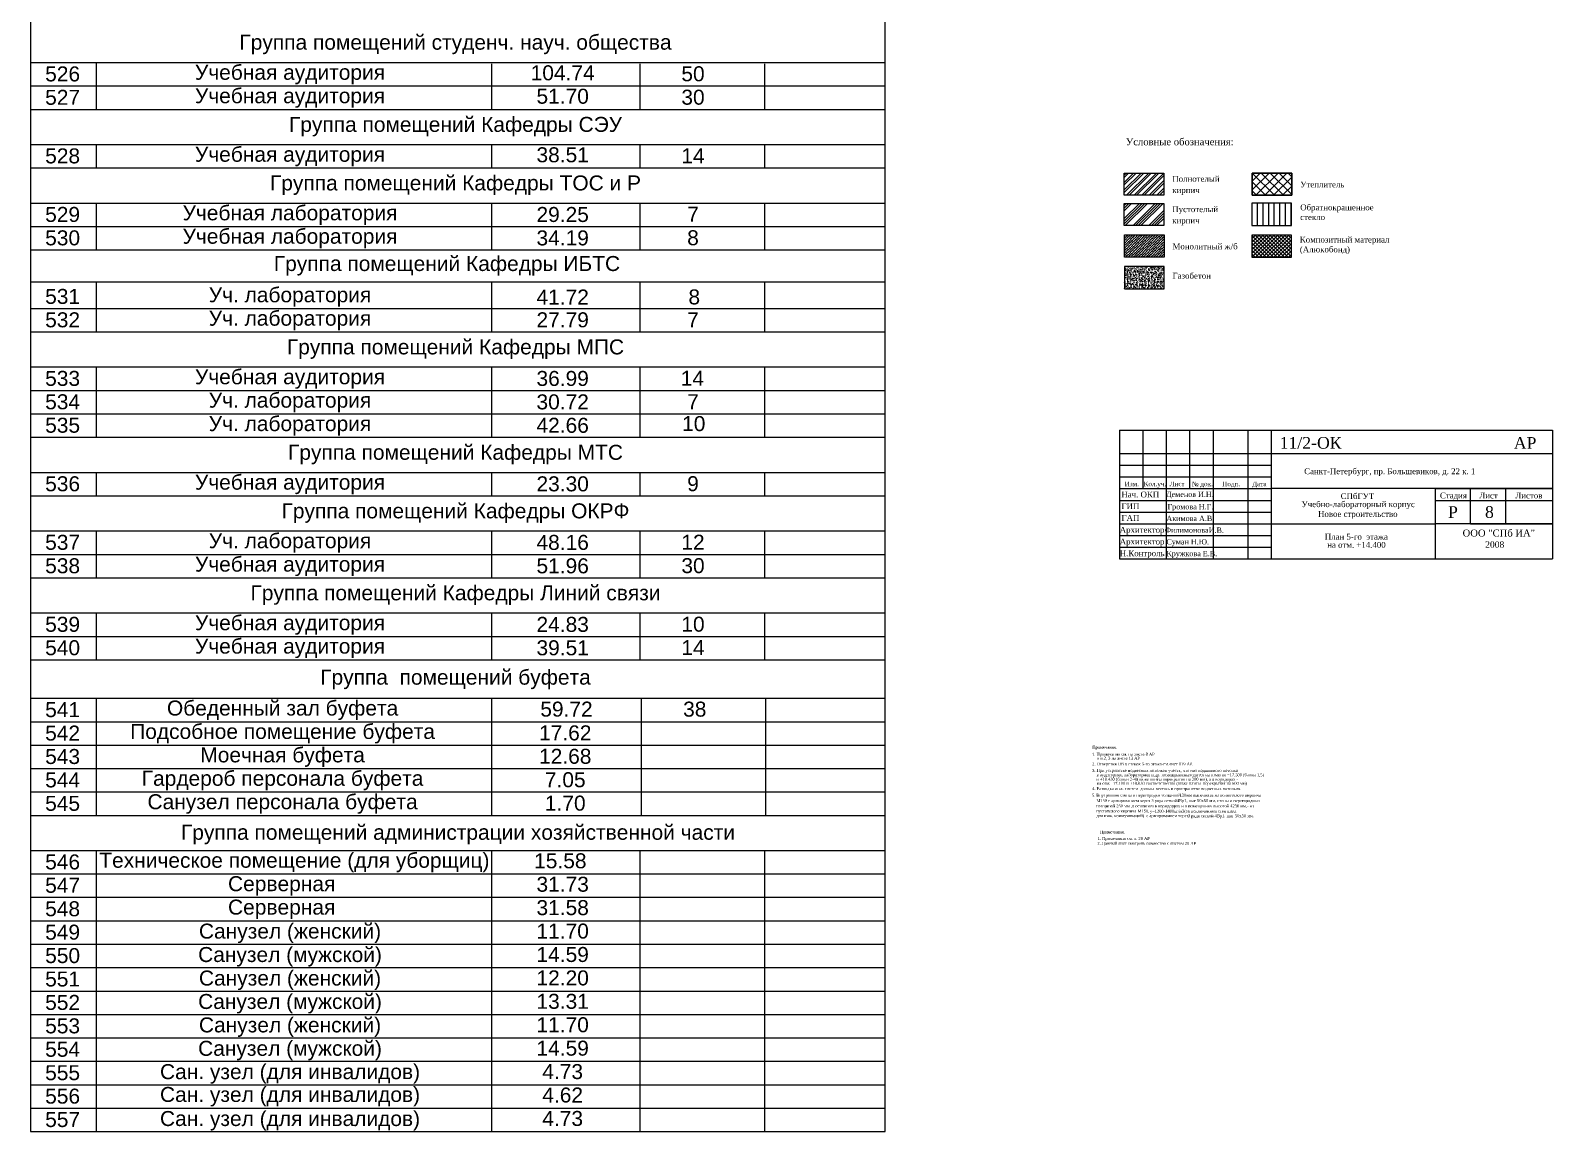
# Model space of a CAD drawing. Header units: inches. Extents: x -407541 to 6688123, y -998590 to 1205599.
# Drawn here: x 202910 to 267916, y 181504 to 228516 of the extents above; entities that cross this region are included whole.
import ezdxf
from ezdxf.enums import TextEntityAlignment as Align

# ---------------------------------------------------------------- set-up
doc = ezdxf.new("R2010")
doc.units = ezdxf.units.IN
doc.header["$MEASUREMENT"] = 0
for name, color, linetype, lineweight in [('STRIH', 252, 'Continuous', 5), ('кол_мест_НОРМА', 20, 'Continuous', 13), ('Текст', 7, 'Continuous', 18), ('Штриховка', 7, 'Continuous', 9), ('ШТРИХОВКА КИРПИЧ', 30, 'Continuous', 9), ('ШТРИХОВКА МОНОЛИТ', 5, 'Continuous', 15), ('штрихУТЕПЛИТ', 82, 'Continuous', 9)]:
    doc.layers.add(name, color=color, linetype=linetype, lineweight=lineweight)
doc.layers.add('перегородки', color=14, linetype='Continuous')
doc.layers.add('Рамка', color=7, linetype='Continuous')
doc.styles.get("Standard").update_dxf_attribs({"font": 'arial.ttf'})
doc.styles.add('Times', font='times.ttf')

msp = doc.modelspace()

# ---------------------------------------------------------------- hatches: boundary and pattern name
at = {"layer": 'Штриховка'}
h = msp.add_hatch(dxfattribs=at)
h.set_pattern_fill('ANSI37', color=256, scale=85, style=0)
h.set_pattern_definition([(45, (-6352626.36, 1223929.6), (-190.830443, 190.830443), []), (135, (-6352626.36, 1223929.6), (-190.830443, -190.830443), [])])
h.paths.add_polyline_path([(256778.9, 221479.4), (256778.9, 222428.8), (255086, 222428.8), (255086, 221479.4)])
h = msp.add_hatch(dxfattribs=at)
h.set_pattern_fill('ANSI31', color=256, scale=75, angle=45, style=0)
h.set_pattern_definition([(90, (-6345030.22, 1454295.31), (-238.125, 4e-14), [])])
h.paths.add_polyline_path([(255068.9, 220186.1), (256761.8, 220186.1), (256761.8, 221135.5), (255068.9, 221135.5)])
h = msp.add_hatch(dxfattribs=at)
h.set_pattern_fill('AR-CONC', color=256, style=0)
h.set_pattern_definition([(50, (-6350465.97, 1452514.52), (182.184669, -15.9390855), [19.05, -209.55]), (355, (-6350465.97, 1452514.52), (-35.242826, 191.056643), [15.24, -167.64]), (100.451, (-6350450.78, 1452513.19), (146.9425017, 175.116688), [16.19, -178.09]), (46.1842, (-6350465.97, 1452565.32), (271.079041, -42.042328), [28.575, -314.325]), (96.6356, (-6350443.38, 1452561.8), (237.404234, 247.425556), [24.285, -267.135]), (351.184, (-6350465.97, 1452565.32), (237.404606, 247.425118), [22.86, -251.46]), (21, (-6350440.57, 1452552.62), (151.61488, -102.2655185), [19.05, -209.55]), (326, (-6350440.57, 1452552.62), (61.8020283, 184.187966), [15.24, -167.64]), (71.4514, (-6350427.93, 1452544.1), (213.416491, 81.9228577), [16.19, -178.09]), (37.5, (-6350465.966, 1452514.515), (3.08860325, 84.5550389), [0, -165.608, 0, -170.18, 0, -168.275]), (7.5, (-6350465.97, 1452514.515), (66.8196625, 100.1805748), [0, -97.028, 0, -161.798, 0, -64.135]), (327.5, (-6350522.61, 1452514.515), (135.5905952, -5.728744), [0, -63.5, 0, -198.12, 0, -262.89]), (317.5, (-6350548.01, 1452514.52), (148.1291814, 25.426491), [0, -82.55, 0, -131.572, 0, -186.69])])
h.paths.add_polyline_path([(249633.2, 217483.3), (251326.1, 217483.3), (251326.1, 218432.7), (249633.2, 218432.7)])
at = {"layer": 'ШТРИХОВКА КИРПИЧ'}
h = msp.add_hatch(dxfattribs=at)
h.set_pattern_fill('ANSI32', color=256, scale=24, style=0)
h.set_pattern_definition([(45, (314439.8, -269860.22), (-161.64461, 161.64461), []), (45, (314547.55, -269860.22), (-161.64461, 161.64461), [])])
h.paths.add_polyline_path([(251316.8, 221479.1), (251316.8, 222428.5), (249623.9, 222428.5), (249623.9, 221479.1)])
at = {"layer": 'ШТРИХОВКА КИРПИЧ', "ltscale": 0.1}
h = msp.add_hatch(dxfattribs=at)
h.set_pattern_fill('ANSI34', color=256, scale=25, style=0)
h.set_pattern_definition([(45, (-6357441.4, 1225531.36), (-336.759605, 336.759605), []), (45, (-6357329.15, 1225531.36), (-336.759605, 336.759605), []), (45, (-6357216.9, 1225531.36), (-336.759605, 336.759605), []), (45, (-6357104.64, 1225531.36), (-336.759605, 336.759605), [])])
h.paths.add_polyline_path([(251315.2, 220183.3), (251315.2, 221132.7), (249622.3, 221132.7), (249622.3, 220183.3)])
at = {"layer": 'ШТРИХОВКА МОНОЛИТ'}
h = msp.add_hatch(dxfattribs=at)
h.set_pattern_fill('ANSI36', color=256, scale=24, style=0)
h.set_pattern_definition([(45, (314449.05, -271271.354), (40.411153, 148.174226), [190.5, -38.1, 0, -38.1])])
h.paths.add_polyline_path([(251326.1, 218836.9), (251326.1, 219786.3), (249633.2, 219786.3), (249633.2, 218836.9)])
at = {"layer": 'штрихУТЕПЛИТ'}
h = msp.add_hatch(dxfattribs=at)
h.set_pattern_fill('ANSI37', color=256, scale=35, style=0)
h.set_pattern_definition([(45, (-6345030.22, 1454295.31), (-78.577241, 78.577241), []), (135, (-6345030.22, 1454295.31), (-78.577241, -78.577241), [])])
h.paths.add_polyline_path([(255068.9, 218832.6), (256761.8, 218832.6), (256761.8, 219781.9), (255068.9, 219781.9)])

# ---------------------------------------------------------------- linework, layer by layer
at = {"layer": 'STRIH'}
msp.add_lwpolyline([(255086, 222428.8), (256778.9, 222428.8), (256778.9, 221479.4), (255086, 221479.4)], close=True, dxfattribs=at)
at = {"layer": 'перегородки', "ltscale": 6}
for points in [[(249623.9, 222428.5), (251316.8, 222428.5), (251316.8, 221479.1), (249623.9, 221479.1)], [(255086, 221479.4), (256778.9, 221479.4), (256778.9, 222428.8), (255086, 222428.8)], [(249622.3, 221132.7), (251315.2, 221132.7), (251315.2, 220183.3), (249622.3, 220183.3)], [(255068.9, 220186.1), (256761.8, 220186.1), (256761.8, 221135.5), (255068.9, 221135.5)], [(249633.2, 219786.3), (251326.1, 219786.3), (251326.1, 218836.9), (249633.2, 218836.9)], [(255068.9, 218832.6), (256761.8, 218832.6), (256761.8, 219781.9), (255068.9, 219781.9)], [(249633.2, 217483.3), (251326.1, 217483.3), (251326.1, 218432.7), (249633.2, 218432.7)]]:
    msp.add_lwpolyline(points, close=True, dxfattribs=at)
at = {"layer": 'Рамка'}
for p, q in [((249416.2, 211452.4), (249416.2, 205952.4)), ((249416.2, 211452.4), (267916.2, 211452.4)), ((250416.2, 211452.4), (250416.2, 208952.4)), ((251416.2, 211452.4), (251416.2, 205952.4)), ((252416.2, 211452.4), (252416.2, 208952.4)), ((253416.2, 211452.4), (253416.2, 205952.4)), ((254916.2, 205952.4), (254916.2, 211452.4)), ((255916.2, 205952.4), (255916.2, 211452.4)), ((267916.2, 211452.4), (267916.2, 205952.4)), ((249416.2, 210452.4), (267916.2, 210452.4)), ((249416.2, 209952.4), (255916.2, 209952.4)), ((249416.2, 209452.4), (255916.2, 209452.4)), ((249416.2, 208952.4), (255916.2, 208952.4)), ((267916.2, 208952.4), (255916.2, 208952.4)), ((262916.2, 205952.4), (262916.2, 208952.4)), ((262916.2, 208952.4), (267916.2, 208952.4)), ((264416.2, 207452.4), (264416.2, 208952.4)), ((265916.2, 207452.4), (265916.2, 208952.4)), ((249416.2, 208452.4), (255916.2, 208452.4)), ((262916.2, 208453.4), (267916.2, 208453.4)), ((249416.2, 207952.4), (255916.2, 207952.4)), ((249416.2, 207452.4), (255916.2, 207452.4)), ((255916.2, 207452.4), (262916.2, 207452.4)), ((267916.2, 207452.4), (262916.2, 207452.4)), ((264416.2, 207452.4), (267916.2, 207452.4)), ((249416.2, 206952.4), (255916.2, 206952.4)), ((249416.2, 206452.4), (255916.2, 206452.4)), ((249416.2, 205952.4), (267916.2, 205952.4))]:
    msp.add_line(p, q, dxfattribs=at)
at = {"layer": 'Текст', "lineweight": 5}
for p, q in [((202910.1, 273147.4), (202910.1, 181504.2)), ((239410.1, 181504.2), (239410.1, 273147.4)), ((202910.1, 227147.4), (239410.1, 227147.4)), ((205721.7, 227147.4), (205721.7, 225147.4)), ((222598, 227088.7), (222598, 225147.4)), ((228942.6, 227088.7), (228942.6, 225147.4)), ((234254.2, 227088.7), (234254.2, 225147.4)), ((202910.1, 226147.4), (239410.1, 226147.4)), ((234254.2, 226147.4), (234254.2, 225147.4)), ((202910.1, 225147.4), (239410.1, 225147.4)), ((202910.1, 223647.4), (239410.1, 223647.4)), ((205721.7, 223647.4), (205721.7, 222647.4)), ((222598, 223647.4), (222598, 222647.4)), ((228942.6, 223647.4), (228942.6, 222647.4)), ((234254.2, 223647.4), (234254.2, 222647.4)), ((234254.2, 223647.4), (234254.2, 222647.4)), ((202910.1, 222647.4), (239410.1, 222647.4)), ((202910.1, 221147.4), (239410.1, 221147.4)), ((205721.7, 221147.4), (205721.7, 219147.4)), ((222598, 221147.4), (222598, 219147.4)), ((228942.6, 221147.4), (228942.6, 219147.4)), ((234254.2, 221147.4), (234254.2, 220147.4)), ((234254.2, 221147.4), (234254.2, 219147.4)), ((202910.1, 220147.4), (239410.1, 220147.4)), ((202910.1, 219147.4), (239410.1, 219147.4)), ((202910.1, 217776.2), (239410.1, 217776.2)), ((205721.7, 217776.2), (205721.7, 215647.4)), ((222598, 217776.2), (222598, 215647.4)), ((228942.6, 217776.2), (228942.6, 215647.4)), ((234254.2, 217776.2), (234254.2, 217647.4)), ((234254.2, 217776.2), (234254.2, 215647.4)), ((202910.1, 216647.4), (239410.1, 216647.4)), ((202910.1, 215647.4), (239410.1, 215647.4)), ((202910.1, 214147.4), (239410.1, 214147.4)), ((205721.7, 214147.4), (205721.7, 211147.4)), ((222598, 214147.4), (222598, 211147.4)), ((228942.6, 214147.4), (228942.6, 211147.4)), ((234254.2, 214147.4), (234254.2, 211147.4)), ((202910.1, 213147.4), (239410.1, 213147.4)), ((202910.1, 212147.4), (239410.1, 212147.4)), ((202910.1, 211147.4), (239410.1, 211147.4)), ((202910.1, 209647.4), (239410.1, 209647.4)), ((205721.7, 209647.4), (205721.7, 208647.4)), ((222598, 209647.4), (222598, 208647.4)), ((228942.6, 209647.4), (228942.6, 208647.4)), ((234254.2, 209647.4), (234254.2, 208647.4)), ((202910.1, 208647.4), (239410.1, 208647.4)), ((202910.1, 207147.4), (239410.1, 207147.4)), ((205721.7, 207147.4), (205721.7, 205147.4)), ((222598, 207147.4), (222598, 205147.4)), ((228942.6, 207147.4), (228942.6, 205147.4)), ((234254.2, 207147.4), (234254.2, 205147.4)), ((202910.1, 206147.4), (239410.1, 206147.4)), ((202910.1, 205147.4), (239410.1, 205147.4)), ((202910.1, 203647.4), (239410.1, 203647.4)), ((205721.7, 203647.4), (205721.7, 201647.4)), ((222598, 203647.4), (222598, 201647.4)), ((228942.6, 203647.4), (228942.6, 201647.4)), ((234254.2, 203647.4), (234254.2, 201647.4)), ((202910.1, 202647.4), (239410.1, 202647.4)), ((202910.1, 201647.4), (239410.1, 201647.4)), ((202910.1, 200004.2), (239410.1, 200004.2)), ((205721.7, 200004.2), (205721.7, 195004.2)), ((222598, 200004.2), (222598, 195004.2)), ((228991, 200004.2), (228991, 195004.2)), ((234302.6, 200004.2), (234302.6, 195004.2)), ((202910.1, 199004.2), (239410.1, 199004.2)), ((202910.1, 198004.2), (239410.1, 198004.2)), ((202910.1, 197004.2), (239410.1, 197004.2)), ((202910.1, 196004.2), (239410.1, 196004.2)), ((202910.1, 195004.2), (239410.1, 195004.2)), ((202910.1, 193504.2), (239410.1, 193504.2)), ((205721.7, 193504.2), (205721.7, 181504.2)), ((222598, 193504.2), (222598, 181504.2)), ((228942.6, 193504.2), (228942.6, 181504.2)), ((234254.2, 193504.2), (234254.2, 181504.2)), ((202910.1, 192504.2), (239410.1, 192504.2)), ((202910.1, 191504.2), (239410.1, 191504.2)), ((202910.1, 190504.2), (239410.1, 190504.2)), ((202910.1, 189504.2), (239410.1, 189504.2)), ((202910.1, 188504.2), (239410.1, 188504.2)), ((202910.1, 187504.2), (239410.1, 187504.2)), ((202910.1, 186504.2), (239410.1, 186504.2)), ((202910.1, 185504.2), (239410.1, 185504.2)), ((202910.1, 184504.2), (239410.1, 184504.2)), ((202910.1, 183504.2), (239410.1, 183504.2)), ((202910.1, 182504.2), (239410.1, 182504.2)), ((202910.1, 181504.2), (239410.1, 181504.2))]:
    msp.add_line(p, q, dxfattribs=at)

# ---------------------------------------------------------------- texts
at = {"layer": 'кол_мест_НОРМА', "ltscale": 0.1, "char_height": 640, "width": 2027.815, "attachment_point": 2}
for s, insert in [('{\\fArial|b0|i0|c204|p34;50}', (231206.6, 226986.2)), ('{\\fArial|b0|i0|c204|p34;30}', (231206.6, 225986.2)), ('{\\fArial|b0|i0|c204|p34;14}', (231206.6, 223486.2)), ('{\\fArial|b0|i0|c204|p34;7}', (231206.6, 220986.2)), ('{\\fArial|b0|i0|c204|p34;8}', (231206.6, 219986.2)), ('{\\fArial|b0|i0|c204|p34;8}', (231261.1, 217458.9)), ('{\\fArial|b0|i0|c204|p34;7}', (231206.6, 216486.2)), ('{\\fArial|b0|i0|c204|p34;14}', (231180.5, 213986.2)), ('{\\fArial|b0|i0|c204|p34;7}', (231206.6, 212986.2)), ('{\\fArial|b0|i0|c204|p34;10}', (231239.3, 212049.8)), ('{\\fArial|b0|i0|c204|p34;9}', (231206.6, 209486.2)), ('{\\fArial|b0|i0|c204|p34;12}', (231206.6, 206986.2)), ('{\\fArial|b0|i0|c204|p34;30}', (231206.6, 205986.2)), ('{\\fArial|b0|i0|c204|p34;10}', (231206.6, 203486.2)), ('{\\fArial|b0|i0|c204|p34;14}', (231206.6, 202486.2)), ('{\\fArial|b0|i0|c204|p34;38}', (231282.6, 199858.9))]:
    msp.add_mtext(s, dxfattribs=dict(at, insert=insert))
at = {"layer": 'Рамка', "style": 'Times'}
for s, height, p in [('Условные обозначения:', 300, (249689.6, 223613.7)), ('кирпич', 250, (251676.5, 221572.7)), ('Полнотелый', 250, (251676.5, 222054.3)), ('Утеплитель', 250, (257138.6, 221815.7)), ('кирпич', 250, (251674.9, 220277)), ('Пустотелый', 250, (251674.9, 220758.6)), ('Монолитный ж/б', 250, (251685.8, 219173.2)), ('Газобетон', 250, (251685.8, 217918.3)), ('Санкт-Петербург, пр. Большевиков, д. 22 к. 1', 250, (257309, 209571.2)), ('Нач. ОКП', 250, (249501, 208578.7)), ('Изм.', 200, (249642, 209058)), ('Кол.уч.', 200, (250450.9, 209058)), ('Деменов И.Н.', 225.625, (251411.1, 208600.5)), ('Лист', 200, (251561.1, 209058)), ('№ док.', 200, (252509.7, 209058)), ('Подп.', 200, (253803.7, 209058)), ('Дата', 200, (255090.5, 209058)), ('СПбГУТ ', 250, (258867.4, 208510)), ('ГИП', 250, (249506, 208078.7)), ('Громова Н.Г.', 225.625, (251471.1, 208069.2)), ('Учебно-лабораторный корпус', 250, (257194.3, 208163.6)), ('ГАП', 250, (249506, 207578.7)), ('Акимова А.В.', 225.625, (251426.1, 207569.2)), ('Новое строительство', 250, (257901.4, 207746)), ('Архитектор', 250, (249431.8, 207069.2)), ('Архитектор', 250, (249431.8, 206569.2)), ('ФилимоноваИ.В.', 225.625, (251355, 207069.2)), ('Суман Н.Ю.', 225.62, (251426.1, 206569.2)), ('План 5-го  этажа', 250, (258188.7, 206776.4)), ('Н.Контроль', 250, (249431.8, 206069.2)), ('Кружкова Е.В.', 225.625, (251426.1, 206069.2)), ('на отм. +14.400', 250, (258292, 206428.6)), ('Примечания.', 125, (248257.7, 197855.3)), ('1. Примечания см. на листе 8 АР', 125, (248249.1, 197553.1)), ('2. Отверстия ОВ в стенах 5-го этажа-см.лист 119 АР. ', 125, (248254.3, 197135.1)), ('3. При устройстве подвесных потолков учесть, что низ подшивного потолка', 125, (248254.3, 196859.7)), ('и п.2, 3 на листе 13 АР', 125, (248444.9, 197382.4)), ('и +18.430 (блоки 2-4)(ниже плиты перекрытия на 200 мм), а в коридорах - ', 125, (248435.5, 196485.7)), (' в аудиториях, лабораториях и др. помещениях ', 125, (248397.5, 196673.9)), ('на отм.+17.100 и +18.030 соответственно (ниже плиты  перекрытия на 600 мм)', 125, (248451.3, 196309.2)), (' находится на отметке +17.500 (блоки 1,5) ', 125, (252161.2, 196671.6)), ('4. Разводка инж. систем  должна вестись в пространстве подвесных потолков.', 125, (248254.3, 196084.2)), ('5. ', 125, (248247.4, 195802.5)), ('Внутренние стены и перегородки толщиной ', 125, (248429.8, 195802.5)), ('М150 с армированием через 3 ряда сеткой ', 125, (248433.8, 195571.7)), ('4Вр1, шаг 50х50 мм, стены и перегороднки ', 125, (251867.3, 195572)), ('120мм выполнять из полнотелого кирпича       ', 125, (251988.5, 195804.1)), ('толщиной 250 мм ,в основном в коридоррах ', 125, (248415.2, 195342.6)), ('пустотелого кирпича М150, ', 125, (248427.4, 195126.1)), ('для инж. коммуникаций)  с армированием через ', 125, (248436.6, 194927.7)), ('y=1200-1400кг/м3(за исключением стен шахт ', 125, (250723, 195123.3)), (' и в помещениях высотой 4230 мм,- из ', 125, (252017.5, 195344.3)), ('3 ряда сеткой 4Вр1, шаг 50х50 мм. ', 125, (252337.9, 194924)), ('2. Данный лист смотреть совместно с листом 28 АР', 125, (248474.2, 193746.2)), ('1. Примечания см. л. 28 АР', 125, (248486.4, 193954.6)), ('Примечания.', 125, (248582.4, 194229.2))]:
    msp.add_text(s, height=height, dxfattribs=at).set_placement(p)
for s, p in [('11/2-ОК', (257583.3, 210907.6)), ('АР', (266743.3, 210907.6)), ('P', (263663.3, 207954.2)), ('8', (265220.2, 207954.2))]:
    msp.add_text(s, height=500, dxfattribs=at).set_placement(p, align=Align.MIDDLE)
for s, height, p in [('Стадия', 250, (263681, 208535)), ('Лист', 250, (265181, 208535)), ('Листов', 250, (266903.8, 208535)), ('ООО "СПб ИА"', 300, (265620.9, 206907)), ('2008', 270, (265446.3, 206432))]:
    msp.add_text(s, height=height, dxfattribs=at).set_placement(p, align=Align.CENTER)
at = {"layer": 'Рамка', "char_height": 250, "style": 'Times'}
for s, insert, width, attachment_point in [('Обратнокрашенное стекло', (257138.7, 220752.3), 3831.951, 4), ('Композитный материал\\P(Алюкобонд)', (257122.4, 218962.8), 14120.323, 7)]:
    msp.add_mtext(s, dxfattribs=dict(at, insert=insert, width=width, attachment_point=attachment_point))
at = {"layer": 'Текст', "lineweight": 5, "char_height": 640, "attachment_point": 2}
for s, insert, width in [('{\\fArial|b0|i0|c204|p34;Группа помещений студенч. науч. общества}', (221063, 228334), 36133.841), ('{\\fArial|b0|i0|c204|p34;526}', (204284.3, 226980.4), 2027.815), ('{\\fArial|b0|i0|c204|p34;104.74}', (225640.4, 227027.4), 2027.815), ('{\\fArial|b0|i0|c204|p34;527}', (204284.3, 225980.4), 2027.815), ('{\\fArial|b0|i0|c204|p34;51.70}', (225640.4, 226027.4), 2027.815), ('{\\fArial|b0|i0|c204|p34;Группа помещений Кафедры СЭУ}', (221063, 224825.1), 36133.841), ('{\\fArial|b0|i0|c204|p34;528}', (204284.3, 223480.4), 2027.815), ('{\\fArial|b0|i0|c204|p34;38.51}', (225640.4, 223527.4), 2027.815), ('{\\fArial|b0|i0|c204|p34;Группа помещений Кафедры ТОС и Р}', (221063, 222325.1), 36133.841), ('{\\fArial|b0|i0|c204|p34;529}', (204284.3, 220981.3), 2027.815), ('{\\fArial|b0|i0|c204|p34;29.25}', (225640.4, 220978.3), 2027.815), ('{\\fArial|b0|i0|c204|p34;530}', (204284.3, 219981.3), 2027.815), ('{\\fArial|b0|i0|c204|p34;34.19}', (225640.4, 219978.3), 2027.815), ('{\\fArial|b0|i0|c204|p34;Группа помещений Кафедры ИБТС}', (220699.5, 218884.6), 36133.841), ('{\\fArial|b0|i0|c204|p34;531}', (204284.3, 217481.3), 2027.815), ('{\\fArial|b0|i0|c204|p34;Уч. лаборатория}', (213996.2, 217550.6), 14611.772), ('{\\fArial|b0|i0|c204|p34;41.72}', (225640.4, 217453.2), 36133.841), ('{\\fArial|b0|i0|c204|p34;532}', (204284.3, 216481.3), 2027.815), ('{\\fArial|b0|i0|c204|p34;Уч. лаборатория}', (213996.2, 216550.6), 14611.772), ('{\\fArial|b0|i0|c204|p34;27.79}', (225640.4, 216481.6), 36133.841), ('{\\fArial|b0|i0|c204|p34;Группа помещений Кафедры МПС}', (221063, 215325.1), 36133.841), ('{\\fArial|b0|i0|c204|p34;533}', (204284.3, 213981.3), 2027.815), ('{\\fArial|b0|i0|c204|p34;36.99}', (225640.4, 213978.3), 36133.841), ('{\\fArial|b0|i0|c204|p34;534}', (204284.3, 212981.3), 2027.815), ('{\\fArial|b0|i0|c204|p34;Уч. лаборатория}', (213996.2, 213050.6), 14611.772), ('{\\fArial|b0|i0|c204|p34;30.72}', (225640.4, 212978.3), 36133.841), ('{\\fArial|b0|i0|c204|p34;535}', (204284.3, 211981.3), 2027.815), ('{\\fArial|b0|i0|c204|p34;Уч. лаборатория}', (213996.2, 212050.6), 14611.772), ('{\\fArial|b0|i0|c204|p34;42.66}', (225640.4, 211978.3), 2027.815), ('{\\fArial|b0|i0|c204|p34;Группа помещений Кафедры МТС}', (221063, 210825.1), 36133.841), ('{\\fArial|b0|i0|c204|p34;536}', (204284.3, 209481.3), 2027.815), ('{\\fArial|b0|i0|c204|p34;23.30}', (225640.4, 209478.3), 2027.815), ('{\\fArial|b0|i0|c204|p34;Группа помещений Кафедры ОКРФ}', (221063, 208325.1), 36133.841), ('{\\fArial|b0|i0|c204|p34;537}', (204284.3, 206981.3), 2027.815), ('{\\fArial|b0|i0|c204|p34;Уч. лаборатория}', (213996.2, 207050.6), 14611.772), ('{\\fArial|b0|i0|c204|p34;48.16}', (225640.4, 206978.3), 2027.815), ('{\\fArial|b0|i0|c204|p34;538}', (204284.3, 205981.3), 2027.815), ('{\\fArial|b0|i0|c204|p34;51.96}', (225640.4, 205978.3), 2027.815), ('{\\fArial|b0|i0|c204|p34;Группа помещений Кафедры Линий связи}', (221063, 204825.1), 36133.841), ('{\\fArial|b0|i0|c204|p34;539}', (204284.3, 203481.3), 2027.815), ('{\\fArial|b0|i0|c204|p34;24.83}', (225640.4, 203478.3), 2027.815), ('{\\fArial|b0|i0|c204|p34;540}', (204284.3, 202481.3), 2027.815), ('{\\fArial|b0|i0|c204|p34;39.51}', (225640.4, 202478.3), 2027.815), ('{\\fArial|b0|i0|c204|p34;Группа  помещений буфета}', (221063, 201224.1), 36133.841), ('{\\fArial|b0|i0|c204|p34;541}', (204284.3, 199837.2), 2027.815), ('{\\fArial|b0|i0|c204|p34;Обеденный зал буфета}', (213678, 199906.5), 15566.259), ('{\\fArial|b0|i0|c204|p34;59.72}', (225802.9, 199860), 2027.815), ('{\\fArial|b0|i0|c204|p34;Подсобное помещение буфета}', (213678, 198906.5), 15566.259), ('{\\fArial|b0|i0|c204|p34;542}', (204284.3, 198837.2), 2027.815), ('{\\fArial|b0|i0|c204|p34;17.62}', (225750.4, 198845.8), 2027.815), ('{\\fArial|b0|i0|c204|p34;543}', (204284.3, 197837.2), 2027.815), ('{\\fArial|b0|i0|c204|p34;Моечная буфета}', (213678, 197906.5), 15566.259), ('{\\fArial|b0|i0|c204|p34;12.68}', (225750.4, 197845.8), 2027.815), ('{\\fArial|b0|i0|c204|p34;544}', (204284.3, 196837.2), 2027.815), ('{\\fArial|b0|i0|c204|p34;Гардероб персонала буфета}', (213678, 196906.5), 15566.259), ('{\\fArial|b0|i0|c204|p34;7.05}', (225750.4, 196845.8), 2027.815), ('{\\fArial|b0|i0|c204|p34;545}', (204284.3, 195837.2), 2027.815), ('{\\fArial|b0|i0|c204|p34;Санузел персонала буфета}', (213678, 195906.5), 15566.259), ('{\\fArial|b0|i0|c204|p34;1.70}', (225750.4, 195845.8), 2027.815), ('{\\fArial|b0|i0|c204|p34;Группа помещений администрации хозяйственной части}', (221168.1, 194600.7), 36133.841), ('{\\fArial|b0|i0|c204|p34;546}', (204284.3, 193337.2), 2027.815), ('{\\fArial|b0|i0|c204|p34;Техническое помещение (для уборщиц)}', (214182.4, 193406.5), 16880.842), ('{\\fArial|b0|i0|c204|p34;15.58}', (225540.3, 193384.2), 2027.815), ('{\\fArial|b0|i0|c204|p34;547}', (204284.3, 192337.2), 2027.815), ('{\\fArial|b0|i0|c204|p34;Серверная}', (213640, 192406.5), 14611.772), ('{\\fArial|b0|i0|c204|p34;31.73}', (225640.4, 192384.2), 2027.815), ('{\\fArial|b0|i0|c204|p34;548}', (204284.3, 191337.2), 2027.815), ('{\\fArial|b0|i0|c204|p34;Серверная}', (213640, 191406.5), 14611.772), ('{\\fArial|b0|i0|c204|p34;31.58}', (225640.4, 191384.2), 2027.815), ('{\\fArial|b0|i0|c204|p34;549}', (204284.3, 190337.2), 2027.815), ('{\\fArial|b0|i0|c204|p34;Санузел (женский)}', (213996.2, 190382), 14611.772), ('{\\fArial|b0|i0|c204|p34;11.70}', (225640.4, 190384.2), 2027.815), ('{\\fArial|b0|i0|c204|p34;550}', (204284.3, 189337.2), 2027.815), ('{\\fArial|b0|i0|c204|p34;Санузел (мужской)}', (213996.2, 189382), 14611.772), ('{\\fArial|b0|i0|c204|p34;14.59}', (225640.4, 189384.2), 2027.815), ('{\\fArial|b0|i0|c204|p34;551}', (204284.3, 188337.2), 2027.815), ('{\\fArial|b0|i0|c204|p34;Санузел (женский)}', (213996.2, 188377.6), 14611.772), ('{\\fArial|b0|i0|c204|p34;12.20}', (225640.4, 188384.2), 2027.815), ('{\\fArial|b0|i0|c204|p34;552}', (204284.3, 187337.2), 2027.815), ('{\\fArial|b0|i0|c204|p34;Санузел (мужской)}', (213996.2, 187377.6), 14611.772), ('{\\fArial|b0|i0|c204|p34;13.31}', (225640.4, 187384.2), 2027.815), ('{\\fArial|b0|i0|c204|p34;553}', (204284.3, 186337.2), 2027.815), ('{\\fArial|b0|i0|c204|p34;Санузел (женский)}', (213996.2, 186377.6), 14611.772), ('{\\fArial|b0|i0|c204|p34;11.70}', (225640.4, 186384.2), 2027.815), ('{\\fArial|b0|i0|c204|p34;554}', (204284.3, 185337.2), 2027.815), ('{\\fArial|b0|i0|c204|p34;Санузел (мужской)}', (213996.2, 185377.6), 14611.772), ('{\\fArial|b0|i0|c204|p34;14.59}', (225640.4, 185384.2), 2027.815), ('{\\fArial|b0|i0|c204|p34;555}', (204284.3, 184337.2), 2027.815), ('{\\fArial|b0|i0|c204|p34;Сан. узел (для инвалидов)}', (213996.2, 184381.2), 14611.772), ('{\\fArial|b0|i0|c204|p34;4.73}', (225640.4, 184384.2), 2027.815), ('{\\fArial|b0|i0|c204|p34;556}', (204284.3, 183337.2), 2027.815), ('{\\fArial|b0|i0|c204|p34;Сан. узел (для инвалидов)}', (213996.2, 183408.2), 14611.772), ('{\\fArial|b0|i0|c204|p34;4.62}', (225640.4, 183384.2), 2027.815), ('{\\fArial|b0|i0|c204|p34;557}', (204284.3, 182337.2), 2027.815), ('{\\fArial|b0|i0|c204|p34;Сан. узел (для инвалидов)}', (213996.2, 182380.1), 14611.772), ('{\\fArial|b0|i0|c204|p34;4.73}', (225640.4, 182384.2), 2027.815)]:
    msp.add_mtext(s, dxfattribs=dict(at, insert=insert, width=width))
at = {"layer": 'Текст', "color": 47, "lineweight": 5, "char_height": 640, "width": 14611.772, "attachment_point": 2}
for s, insert in [('{\\fArial|b0|i0|c204|p34;Учебная аудитория}', (213996.2, 227049.7)), ('{\\fArial|b0|i0|c204|p34;Учебная аудитория}', (213996.2, 226049.7)), ('{\\fArial|b0|i0|c204|p34;Учебная аудитория}', (213996.2, 223549.7)), ('{\\fArial|b0|i0|c204|p34;Учебная лаборатория}', (213996.2, 221049.7)), ('{\\fArial|b0|i0|c204|p34;Учебная лаборатория}', (213996.2, 220049.7)), ('{\\fArial|b0|i0|c204|p34;Учебная аудитория}', (213996.2, 214049.7)), ('{\\fArial|b0|i0|c204|p34;Учебная аудитория}', (213996.2, 209549.7)), ('{\\fArial|b0|i0|c204|p34;Учебная аудитория}', (213996.2, 206049.7)), ('{\\fArial|b0|i0|c204|p34;Учебная аудитория}', (213996.2, 203549.7)), ('{\\fArial|b0|i0|c204|p34;Учебная аудитория}', (213996.2, 202549.7))]:
    msp.add_mtext(s, dxfattribs=dict(at, insert=insert))

doc.saveas('drawing.dxf')
